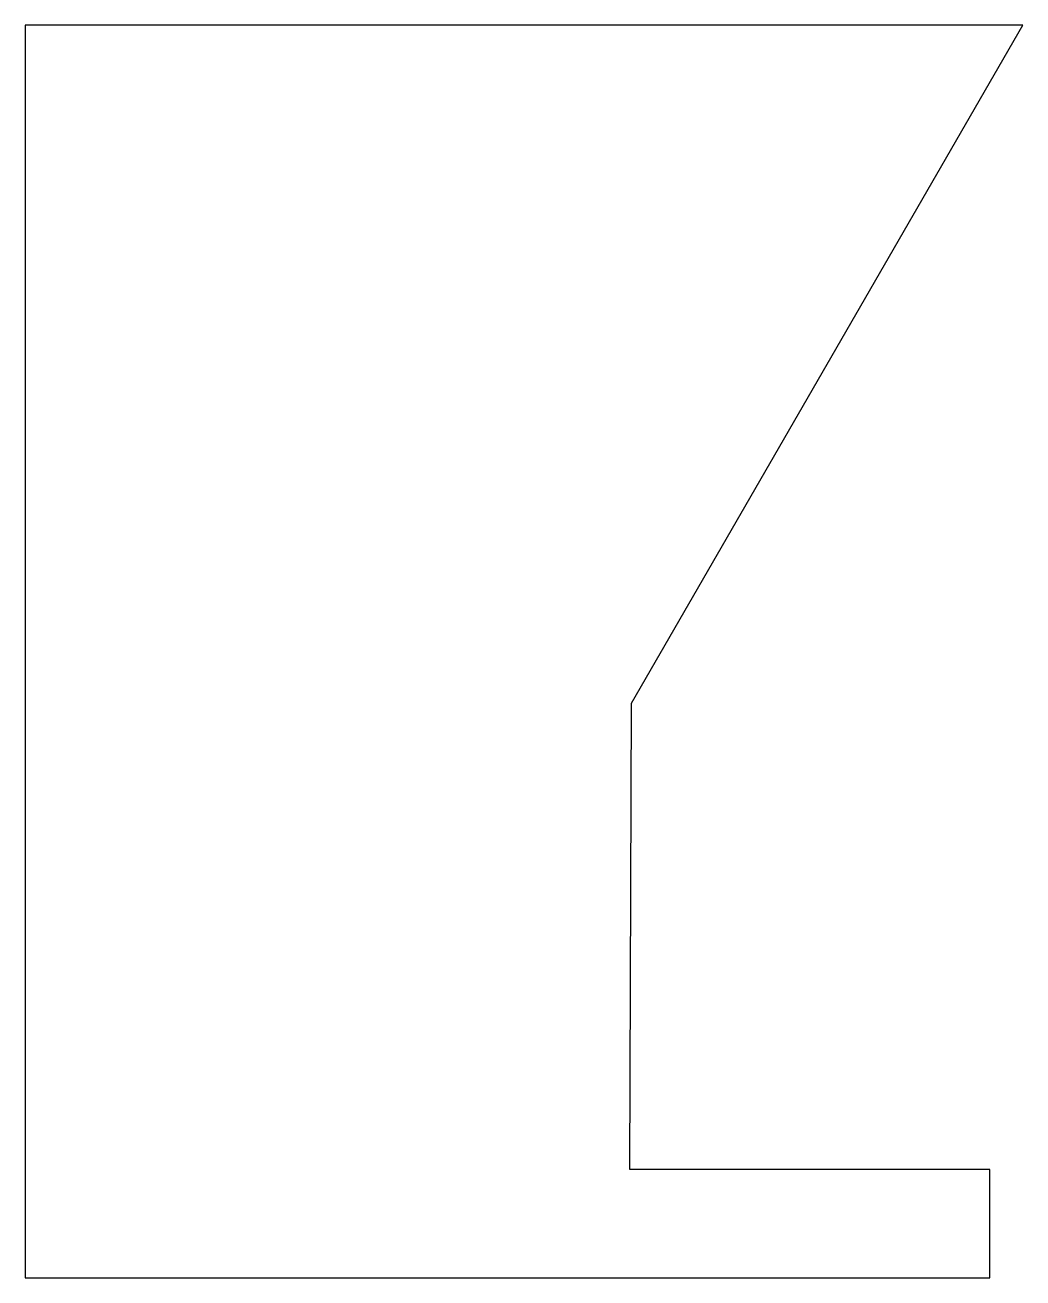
# Model space of a CAD drawing. Header units: inches. Extents: x -3.5 to 8.3, y 0.2 to 15.
import ezdxf

# ---------------------------------------------------------------- set-up
doc = ezdxf.new("R2010")
doc.units = ezdxf.units.IN
doc.header["$MEASUREMENT"] = 0
doc.layers.add('CUT', color=7, linetype='Continuous')

msp = doc.modelspace()

# ---------------------------------------------------------------- linework, layer by layer
at = {"layer": 'CUT'}
for p, q in [((8.274, 15), (-3.5, 15)), ((-3.5, 15), (-3.5, 0.219)), ((3.655, 7), (8.274, 15)), ((3.635, 1.5), (3.655, 7)), ((7.884, 1.5), (3.635, 1.5)), ((7.884, 0.219), (7.884, 1.5)), ((-3.5, 0.219), (7.884, 0.219))]:
    msp.add_line(p, q, dxfattribs=at)

doc.saveas('drawing.dxf')
